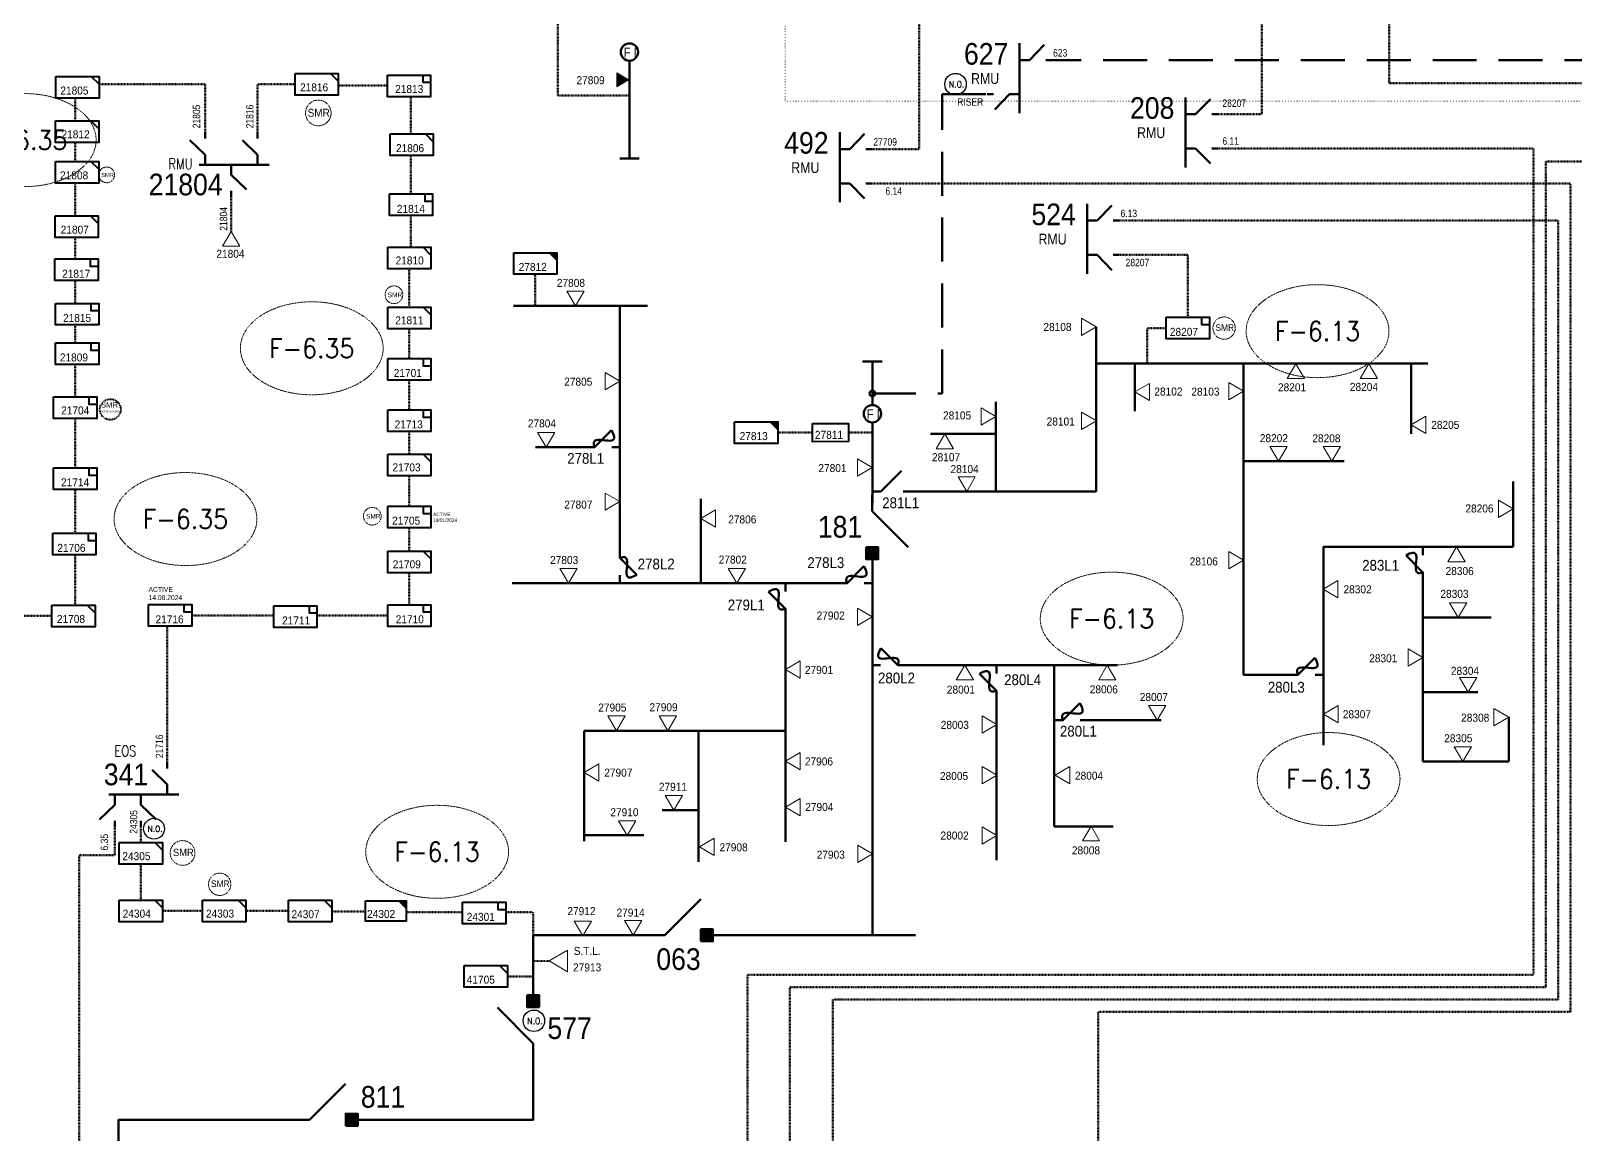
# Model space of a CAD drawing. Header units: metres. Extents: x 65984 to 144644, y -19036 to 23726.
# Drawn here: x 123979 to 124694, y 20885 to 21395 of the extents above; entities that cross this region are included whole.
import ezdxf
from ezdxf.enums import TextEntityAlignment as Align

# ---------------------------------------------------------------- set-up
doc = ezdxf.new("R2010")
doc.units = ezdxf.units.M
doc.header["$MEASUREMENT"] = 0
for name, pattern in [('DGN Style 1', [0.6, 0, -0.6]), ('DGN Style 3', [0.013877, 0, -0.013877]), ('HIDDEN2', [2381.25, 1587.5, -793.75])]:
    doc.linetypes.add(name, pattern=pattern)
doc.layers.get('0').update_dxf_attribs({"color": 95, "lineweight": 40})
for name, color, linetype, lineweight in [('ABS', 7, 'Continuous', 40), ('ABS NUMBER', 112, 'Continuous', 30), ('d_eos', 111, 'Continuous', 40), ('d_eos no', 121, 'Continuous', 40), ('d_fco', 5, 'Continuous', 40), ('d_fco text', 95, 'Continuous', 40), ('d_grid line', 7, 'DGN Style 1', 0), ('d_oh branch', 94, 'Continuous', 40), ('d_switch', 95, 'Continuous', 40), ('d_tf', 1, 'Continuous', 40), ('d_tf no', 6, 'Continuous', 40), ('d_ug cable', 95, 'Continuous', 40), ('d_ug main line', 95, 'Continuous', 40), ('d_unit sub', 7, 'Continuous', 40), ('EARTH FAULT INDICATOR', 95, 'Continuous', 40), ('FDR  1  09', 34, 'Continuous', 40), ('FDR  2  05', 154, 'Continuous', 40), ('FDR  2  19', 172, 'Continuous', 40), ('fedr no', 95, 'Continuous', 40), ('Level 37', 7, 'Continuous', 0), ('O H MAIN FEEDER', 4, 'Continuous', 100), ('SW N O', 114, 'Continuous', 30)]:
    doc.layers.add(name, color=color, linetype=linetype, lineweight=lineweight)
doc.styles.add('NASKHF', font='naskhf.shx', dxfattribs={"height": 8})
doc.styles.get("Standard").update_dxf_attribs({"font": 'txt.shx'})
doc.styles.add('Style-Andalus', font='andlso.ttf')
doc.styles.add('Style-Arial', font='arial.ttf')
doc.styles.add('Style-ENGINEERING', font='ENGINEERING.shx')
doc.styles.add('Style-msdefault', font='msdefault.shx')
doc.styles.add('Style-STANDARD', font='STANDARD.shx')

# ---------------------------------------------------------------- blocks, each defined once
blk = doc.blocks.new('FUSE01')
at = {"color": 0, "linetype": 'ByBlock', "lineweight": -2}
blk.add_line((0, -17.15), (0, -22.55), dxfattribs=at)
at = {"color": 0, "linetype": 'ByBlock', "lineweight": -2, "flags": 128}
blk.add_lwpolyline([(0, 0.05), (0, -5.75), (-11.2, -16.95)], dxfattribs=at)
at = {"color": 0, "linetype": 'ByBlock', "lineweight": -2}
blk.add_open_spline([(-11.2, -16.95), (3.4, -25.35), (-11.6, -1.35), (0, -5.75)], degree=3, dxfattribs=at)
blk = doc.blocks.new('TF_8')
at = {"color": 0, "linetype": 'ByBlock', "lineweight": -2}
blk.add_line((6.3, 4.95), (9.9, 1.35), dxfattribs=at)
blk.add_3dface([(-10.1, 4.95), (9.9, 4.95), (9.9, -5.05), (-10.1, -5.05)], dxfattribs=at)
blk = doc.blocks.new('TF3')
at = {"color": 0, "linetype": 'ByBlock', "lineweight": -2}
for p, q in [((11.3, 9), (18.3, 9)), ((18.3, 9), (18.3, 2))]:
    blk.add_line(p, q, dxfattribs=at)
at = {"color": 0, "linetype": 'ByBlock', "lineweight": -2, "flags": 128}
blk.add_lwpolyline([(18.3, 2), (11.3, 2), (11.3, 9)], dxfattribs=at)
at = {"color": 0, "linetype": 'ByBlock', "lineweight": -2}
blk.add_3dface([(-21.7, 9), (18.3, 9), (18.3, -11), (-21.7, -11)], dxfattribs=at)
blk = doc.blocks.new('exist.us-1000kva')
at = {"color": 0, "linetype": 'ByBlock', "lineweight": -2, "flags": 128}
blk.add_lwpolyline([(40, 12.9), (32.8, 20), (40, 20)], close=True, dxfattribs=at)
at = {"color": 0, "linetype": 'ByBlock', "lineweight": -2, "extrusion": (0, 0, -1)}
blk.add_solid([(-40, 12.9), (-32.8, 20), (-40, 20)], dxfattribs=at)
at = {"color": 0, "linetype": 'ByBlock', "lineweight": -2, "xscale": 2, "yscale": 2}
blk.add_blockref('TF_8', (20.2, 10.1), dxfattribs=at)
blk = doc.blocks.new('ABS2_1_1')
at = {"color": 0, "linetype": 'ByBlock', "lineweight": -2, "ltscale": 500}
for q in [(-29900, 43500), (0, 0)]:
    blk.add_line((0, 13600), q, dxfattribs=at)
at = {"color": 0, "linetype": 'ByBlock', "lineweight": -2, "ltscale": 500, "flags": 128}
for points in [[(5000, 43600), (-5000, 43600), (-5000, 53600), (5000, 53600)], [(3791, 49653), (3791, 49653), (3791, 49653)]]:
    blk.add_lwpolyline(points, close=True, dxfattribs=at)
at = {"color": 0, "linetype": 'ByBlock', "lineweight": -2, "ltscale": 500}
for points in [[(5000, 43600), (-5000, 43600), (5000, 53600), (-5000, 53600)], [(3791, 49653), (3791, 49653), (3791, 49653)]]:
    blk.add_solid(points, dxfattribs=at)
blk = doc.blocks.new('TRA1')
at = {"color": 0, "linetype": 'ByBlock', "lineweight": -2, "flags": 128}
blk.add_lwpolyline([(-5, 8.65), (5, 8.65), (0, 0)], close=True, dxfattribs=at)
at = {"color": 0, "linetype": 'ByBlock', "lineweight": -2, "extrusion": (0, 0, -1)}
blk.add_solid([(5, 8.65), (-5, 8.65), (0, 0)], dxfattribs=at)
blk = doc.blocks.new('SS')
at = {"color": 0, "linetype": 'ByBlock', "lineweight": -2, "flags": 128}
blk.add_lwpolyline([(6.95, 4.25), (10.45, 4.25), (10.45, 0.75)], close=True, dxfattribs=at)
at = {"color": 0, "linetype": 'ByBlock', "lineweight": -2, "extrusion": (0, 0, -1)}
blk.add_solid([(-6.95, 4.25), (-10.45, 4.25), (-10.45, 0.75)], dxfattribs=at)
at = {"color": 0, "linetype": 'ByBlock', "lineweight": -2}
blk.add_3dface([(-9.55, 4.25), (10.45, 4.25), (10.45, -5.75), (-9.55, -5.75)], dxfattribs=at)
blk = doc.blocks.new('*U907')
at = {"layer": 'EARTH FAULT INDICATOR', "color": 1, "linetype": 'Continuous', "lineweight": 100}
blk.add_circle((0.02, 0.13), 4, dxfattribs=at)
at = {"layer": 'EARTH FAULT INDICATOR', "color": 1, "lineweight": 140, "style": 'Style-Andalus', "width": 0.9}
blk.add_text('F I', height=4.234, dxfattribs=at).set_placement((-2.61, 2.11), align=Align.TOP_LEFT)
blk = doc.blocks.new('*U906')
at = {"layer": 'EARTH FAULT INDICATOR', "color": 2, "linetype": 'Continuous', "lineweight": 100}
blk.add_circle((0.02, 0.13), 4, dxfattribs=at)
at = {"layer": 'EARTH FAULT INDICATOR', "color": 2, "lineweight": 140, "style": 'Style-Andalus', "width": 0.9}
blk.add_text('F I', height=4.234, dxfattribs=at).set_placement((-2.61, 2.11), align=Align.TOP_LEFT)
blk = doc.blocks.new('*U969')
at = {"layer": 'SW N O', "color": 3, "ltscale": 0.426762}
blk.add_circle((0, 0), 16.8, dxfattribs=at)
at = {"layer": 'SW N O', "color": 3, "style": 'Style-STANDARD'}
blk.add_text('N.O.', height=9.6, dxfattribs=at).set_placement((1.7, -0.2), align=Align.MIDDLE_CENTER)
blk = doc.blocks.new('*U965')
at = {"layer": 'SW N O', "color": 3, "ltscale": 0.426762}
blk.add_circle((0, 0), 16.8, dxfattribs=at)
at = {"layer": 'SW N O', "color": 3, "style": 'Style-STANDARD'}
blk.add_text('N.O.', height=9.6, dxfattribs=at).set_placement((1.7, -0.2), align=Align.MIDDLE_CENTER)
blk = doc.blocks.new('*U980')
at = {"layer": 'ABS', "color": 7, "linetype": 'Continuous', "lineweight": 211, "ltscale": 0.176941}
for p, q in [((-8.3, 9.1), (-8.3, 16.6)), ((-8.3, 9.1), (8.3, -7.6)), ((-8.3, -16.6), (-8.3, -9))]:
    blk.add_line(p, q, dxfattribs=at)
blk = doc.blocks.new('TRA1_471')
at = {"layer": 'd_tf', "color": 251, "linetype": 'Continuous', "lineweight": 0, "ltscale": 0.000361655, "extrusion": (0, 0, -1), "flags": 128}
blk.add_lwpolyline([(-10, -17), (0, 0), (10, -17)], close=True, dxfattribs=at)
blk = doc.blocks.new('TRA1_470')
at = {"layer": 'd_tf', "color": 251, "linetype": 'Continuous', "lineweight": 0, "ltscale": 0.000361655, "xscale": 1.000046566207836, "yscale": 1.000046566207836, "zscale": 1.000046566207836, "rotation": 180}
blk.add_blockref('TRA1_471', (0, 0), dxfattribs=at)
blk = doc.blocks.new('TRA1_473')
at = {"layer": 'd_tf', "color": 251, "linetype": 'Continuous', "lineweight": 0, "ltscale": 0.000361634, "flags": 128}
blk.add_lwpolyline([(10, -17), (0, 0), (-10, -17)], close=True, dxfattribs=at)
blk = doc.blocks.new('TRA1_472')
at = {"layer": 'd_tf', "color": 251, "linetype": 'Continuous', "lineweight": 0, "ltscale": 0.000361634, "xscale": 1.000046561871416, "yscale": 1.000046561871416, "zscale": 1.000046561871416, "rotation": 180}
blk.add_blockref('TRA1_473', (0, 0), dxfattribs=at)
blk = doc.blocks.new('TRA1_475')
at = {"layer": 'd_tf', "color": 251, "linetype": 'Continuous', "lineweight": 0, "ltscale": 0.000327943, "flags": 128}
blk.add_lwpolyline([(10, -17), (0, 0), (-10, -17)], close=True, dxfattribs=at)
blk = doc.blocks.new('TRA1_474')
at = {"layer": 'd_tf', "color": 251, "linetype": 'Continuous', "lineweight": 0, "ltscale": 0.000327943, "xscale": 1.000046564039523, "yscale": 1.000046564039523, "zscale": 1.000046564039523, "rotation": 180}
blk.add_blockref('TRA1_475', (0, 0), dxfattribs=at)
blk = doc.blocks.new('TRA1_477')
at = {"layer": 'd_tf', "color": 251, "linetype": 'Continuous', "lineweight": 0, "ltscale": 0.000361644, "flags": 128}
blk.add_lwpolyline([(10, -17), (0, 0), (-10, -17)], close=True, dxfattribs=at)
blk = doc.blocks.new('TRA1_476')
at = {"layer": 'd_tf', "color": 251, "linetype": 'Continuous', "lineweight": 0, "ltscale": 0.000361644, "xscale": 1.000046564039522, "yscale": 1.000046564039522, "zscale": 1.000046564039522, "rotation": 180}
blk.add_blockref('TRA1_477', (0, 0), dxfattribs=at)
blk = doc.blocks.new('TRA1_479')
at = {"layer": 'd_tf', "color": 251, "linetype": 'Continuous', "lineweight": 0, "ltscale": 0.000361644, "flags": 128}
blk.add_lwpolyline([(10, -17), (0, 0), (-10, -17)], close=True, dxfattribs=at)
blk = doc.blocks.new('TRA1_478')
at = {"layer": 'd_tf', "color": 251, "linetype": 'Continuous', "lineweight": 0, "ltscale": 0.000361644, "xscale": 1.000046564039521, "yscale": 1.000046564039521, "zscale": 1.000046564039521, "rotation": 180}
blk.add_blockref('TRA1_479', (0, 0), dxfattribs=at)
blk = doc.blocks.new('TRA1_481')
at = {"layer": 'd_tf', "color": 251, "linetype": 'Continuous', "lineweight": 0, "ltscale": 0.000361644, "flags": 128}
blk.add_lwpolyline([(10, -17), (0, 0), (-10, -17)], close=True, dxfattribs=at)
blk = doc.blocks.new('TRA1_480')
at = {"layer": 'd_tf', "color": 251, "linetype": 'Continuous', "lineweight": 0, "ltscale": 0.000361644, "xscale": 1.000046564039522, "yscale": 1.000046564039522, "zscale": 1.000046564039522, "rotation": 180}
blk.add_blockref('TRA1_481', (0, 0), dxfattribs=at)
blk = doc.blocks.new('TRA1_529')
at = {"layer": 'd_tf', "color": 251, "linetype": 'Continuous', "lineweight": 0, "ltscale": 0.000327943, "flags": 128}
blk.add_lwpolyline([(10, -17), (0, 0), (-10, -17)], close=True, dxfattribs=at)
blk = doc.blocks.new('TRA1_528')
at = {"layer": 'd_tf', "color": 251, "linetype": 'Continuous', "lineweight": 0, "ltscale": 0.000327943, "xscale": 1.000046564039522, "yscale": 1.000046564039522, "zscale": 1.000046564039522, "rotation": 180}
blk.add_blockref('TRA1_529', (0, 0), dxfattribs=at)
blk = doc.blocks.new('TRA1_885')
at = {"layer": 'd_tf', "color": 21, "linetype": 'Continuous', "lineweight": 0, "ltscale": 0.000351504, "flags": 128}
blk.add_lwpolyline([(10, -17), (0, 0), (-10, -17)], close=True, dxfattribs=at)
blk = doc.blocks.new('TRA1_884')
at = {"layer": 'd_tf', "color": 21, "linetype": 'Continuous', "lineweight": 0, "ltscale": 0.000351504, "xscale": 1.000046564039523, "yscale": 1.000046564039523, "zscale": 1.000046564039523, "rotation": 180}
blk.add_blockref('TRA1_885', (0, 0), dxfattribs=at)
blk = doc.blocks.new('*U3828')
at = {"color": 2, "linetype": 'DGN Style 3'}
blk.add_circle((0, 0), 40.1, dxfattribs=at)
at = {"color": 1, "style": 'Style-ENGINEERING', "width": 1.09375}
blk.add_text('SMR', height=20.04, dxfattribs=at).set_placement((29.5, 7.3), align=Align.RIGHT)
at = {"color": 7, "true_color": 0xffffff, "insert": (-35.1, -5.1), "char_height": 5.833, "width": 324.554, "attachment_point": 1}
blk.add_mtext('\\fCalibri|b0|i0|c178178|p39;ACTIVE 18.09.2023\\P', dxfattribs=at)

msp = doc.modelspace()

# ---------------------------------------------------------------- linework, layer by layer
at = {"layer": 'd_eos', "color": 7, "linetype": 'Continuous', "lineweight": 211, "ltscale": 0.638341}
for p, q in [((124436.73, 21389.67), (124436.73, 21357.35)), ((124441.38, 21381.92), (124448.18, 21388.93)), ((124436.73, 21381.92), (124441.38, 21381.92)), ((124448.83, 21381.92), (124451.65, 21381.92)), ((124424.64, 21366.07), (124421.82, 21366.07)), ((124432.08, 21366.07), (124425.29, 21359.06)), ((124436.73, 21366.07), (124432.08, 21366.07)), ((124467.93, 21315.45), (124467.93, 21283.12)), ((124472.58, 21307.7), (124479.37, 21314.7)), ((124467.93, 21307.7), (124472.58, 21307.7)), ((124480.02, 21307.7), (124482.85, 21307.7)), ((124467.93, 21291.84), (124472.58, 21291.84)), ((124472.58, 21291.84), (124479.37, 21284.84)), ((124480.02, 21291.84), (124482.84, 21291.84))]:
    msp.add_line(p, q, dxfattribs=at)
at = {"layer": 'd_eos', "color": 5, "linetype": 'Continuous', "lineweight": 211, "ltscale": 0.638341}
for p, q in [((124513.53, 21364.63), (124513.53, 21332.31)), ((124518.18, 21356.89), (124524.97, 21363.89)), ((124513.53, 21356.89), (124518.18, 21356.89)), ((124525.62, 21356.89), (124528.44, 21356.89)), ((124513.52, 21341.03), (124518.17, 21341.03)), ((124518.17, 21341.03), (124524.97, 21334.03)), ((124525.62, 21341.03), (124528.44, 21341.03))]:
    msp.add_line(p, q, dxfattribs=at)
at = {"layer": 'd_eos', "color": 21, "linetype": 'Continuous', "lineweight": 211, "ltscale": 0.638341}
for p, q in [((124060.04, 21345.6), (124060.04, 21348.42)), ((124084.33, 21345.6), (124084.33, 21348.43)), ((124060.04, 21338.15), (124053.04, 21344.95)), ((124084.33, 21338.16), (124077.33, 21344.95)), ((124057.37, 21333.5), (124089.7, 21333.5)), ((124060.04, 21333.5), (124060.04, 21338.15)), ((124072.18, 21333.5), (124072.18, 21328.85)), ((124084.33, 21333.51), (124084.33, 21338.16)), ((124072.18, 21328.85), (124079.19, 21322.06)), ((124072.18, 21321.41), (124072.18, 21318.59)), ((124042.54, 21054.37), (124042.54, 21057.19)), ((124042.54, 21046.93), (124035.54, 21053.72)), ((124042.54, 21042.28), (124042.54, 21046.93)), ((124015.59, 21042.27), (124047.91, 21042.27)), ((124018.25, 21042.27), (124018.25, 21037.62)), ((124030.4, 21042.27), (124030.4, 21037.62)), ((124018.25, 21037.62), (124011.25, 21030.83)), ((124030.4, 21037.62), (124037.4, 21030.83)), ((124018.25, 21030.18), (124018.25, 21027.36)), ((124030.4, 21030.18), (124030.4, 21027.36))]:
    msp.add_line(p, q, dxfattribs=at)
at = {"layer": 'd_eos', "color": 3, "linetype": 'Continuous', "lineweight": 211, "ltscale": 0.638341}
for p, q in [((124353.59, 21348.51), (124353.59, 21316.18)), ((124358.24, 21340.76), (124365.03, 21347.76)), ((124353.59, 21340.76), (124358.24, 21340.76)), ((124365.68, 21340.76), (124368.5, 21340.76)), ((124353.58, 21324.9), (124358.23, 21324.9)), ((124358.23, 21324.9), (124365.03, 21317.9)), ((124365.68, 21324.9), (124368.5, 21324.9))]:
    msp.add_line(p, q, dxfattribs=at)
at = {"layer": 'd_grid line', "color": 7, "linetype": 'DGN Style 1', "lineweight": 0, "flags": 128}
msp.add_lwpolyline([(124328.35, 21362.97), (124328.35, 21962.97), (125318.3, 21962.97), (125318.3, 21362.97)], close=True, dxfattribs=at)
at = {"layer": 'd_oh branch', "color": 251, "linetype": 'Continuous', "lineweight": 100}
for p, q in [((124264.71, 21268.35), (124202.76, 21268.35)), ((124472.22, 21182.44), (124472.22, 21258.64)), ((124490.03, 21241.58), (124490.03, 21219.55)), ((124617.87, 21241.54), (124617.87, 21209.02)), ((124425.81, 21182.48), (124425.81, 21223.87)), ((124425.81, 21209.03), (124395.57, 21209.03)), ((124236.12, 21202.92), (124212.88, 21202.93)), ((124384.51, 21182.45), (124472.22, 21182.44)), ((124664.99, 21156.78), (124664.99, 21187.05)), ((124289.29, 21139.84), (124289.29, 21178.98)), ((124352.88, 21140.01), (124202.03, 21140.01)), ((124328.44, 21124.19), (124328.49, 21020.37)), ((124384.52, 21102.11), (124482.08, 21102.11)), ((124577.25, 21099.27), (124577.26, 21065.16)), ((124426.01, 21088.62), (124426.01, 21011.91)), ((124662.95, 21057.58), (124662.95, 21078.28)), ((124235.33, 21071.84), (124235.33, 21020.82)), ((124452.77, 21027.56), (124480.07, 21027.56)), ((124262.96, 21023.51), (124235.33, 21023.51))]:
    msp.add_line(p, q, dxfattribs=at)
at = {"layer": 'd_oh branch', "color": 251, "linetype": 'Continuous', "lineweight": 100, "flags": 128}
for points in [[(124251.94, 21155.83), (124251.94, 21268.35)], [(124472.11, 21241.54), (124625.48, 21241.54)], [(124540.27, 21241.54), (124540.27, 21097.69)], [(124540.27, 21196.48), (124586.82, 21196.48)], [(124577.25, 21099.27), (124577.25, 21156.78), (124664.99, 21156.78)], [(124623.31, 21143.35), (124623.31, 21057.58)], [(124623.31, 21124.16), (124654.77, 21124.16)], [(124452.77, 21102.11), (124452.77, 21027.56)], [(124540.27, 21097.69), (124561.43, 21097.73)], [(124623.31, 21089.65), (124648.63, 21089.65)], [(124468.59, 21076.68), (124502.29, 21076.68)], [(124328.49, 21071.84), (124235.33, 21071.84)], [(124288.28, 21071.88), (124288.28, 21011.25)], [(124623.31, 21057.58), (124662.95, 21057.58)], [(124288.28, 21035.1), (124271.47, 21035.1)]]:
    msp.add_lwpolyline(points, dxfattribs=at)
at = {"layer": 'd_ug cable', "color": 21, "linetype": 'DGN Style 3', "lineweight": 100}
for p, q in [((124072.18, 21318.59), (124072.19, 21302.71)), ((124154.51, 21285.35), (124154.51, 21267.68)), ((124154.51, 21257.69), (124154.51, 21243.92)), ((124154.51, 21233.93), (124154.51, 21220.14)), ((124154.51, 21210.15), (124154.51, 21199.71)), ((124154.51, 21189.71), (124154.51, 21175.66)), ((124154.51, 21165.67), (124154.51, 21154.89)), ((124154.51, 21144.89), (124154.51, 21130.06)), ((124040.39, 20988.51), (124058.92, 20988.51))]:
    msp.add_line(p, q, dxfattribs=at)
at = {"layer": 'd_ug cable', "color": 251, "linetype": 'DGN Style 3', "lineweight": 100}
for p, q in [((124030.4, 20993.51), (124030.4, 21010.18)), ((124078.91, 20988.51), (124098.67, 20988.51))]:
    msp.add_line(p, q, dxfattribs=at)
at = {"layer": 'd_ug cable', "color": 5, "linetype": 'DGN Style 3', "lineweight": 100, "flags": 128}
for points in [[(124647.45, 21641.04), (124647.45, 21647.48), (124548.78, 21647.48), (124548.78, 21356.89), (124528.44, 21356.89)], [(124528.44, 21341.03), (124674.36, 21341.03), (124674.36, 20959.02), (124310.86, 20959.02), (124310.86, 20415.29)]]:
    msp.add_lwpolyline(points, dxfattribs=at)
at = {"layer": 'd_ug cable', "color": 3, "linetype": 'DGN Style 3', "lineweight": 100, "flags": 128}
for points in [[(124390.25, 21590.25), (124390.25, 21340.76), (124368.5, 21340.76)], [(124368.5, 21324.9), (124691.56, 21324.9), (124691.56, 20941.81), (124473.05, 20941.81), (124473.05, 20416.08)]]:
    msp.add_lwpolyline(points, dxfattribs=at)
at = {"layer": 'd_ug cable', "color": 1, "linetype": 'DGN Style 3', "lineweight": 100, "flags": 128}
for points in [[(124245.77, 21492.96), (124223.23, 21492.96), (124223.23, 21365.46), (124256.33, 21365.46)], [(124647.7, 21431.47), (124607.63, 21431.47), (124607.63, 21371.23), (124867.96, 21371.23), (124867.96, 21267.7), (124912.01, 21267.7)], [(124740.92, 21334.94), (124680.09, 21334.94), (124680.09, 20953.28), (124330.5, 20953.28), (124330.5, 20415.42)]]:
    msp.add_lwpolyline(points, dxfattribs=at)
at = {"layer": 'd_ug cable', "color": 21, "linetype": 'DGN Style 3', "lineweight": 100, "flags": 128}
for points in [[(124011.05, 21370.75), (124060.04, 21370.75), (124060.04, 21348.42)], [(124084.33, 21348.43), (124084.33, 21370.75), (124101.69, 21370.75)], [(124144.39, 21370.12), (124121.79, 21370.12)], [(123999.94, 21353.76), (123999.94, 21364.33)], [(124155.28, 21347.76), (124155.28, 21364.97)], [(123999.94, 21335.01), (123999.94, 21343.76)], [(124155.28, 21319.99), (124155.28, 21337.72)], [(123999.94, 21309.89), (123999.94, 21325.01)], [(124155.28, 21295.34), (124155.28, 21310)], [(123999.94, 21290.01), (123999.94, 21299.9)], [(123999.94, 21269.42), (123999.94, 21280.01)], [(123999.94, 21251.17), (123999.94, 21259.43)], [(123999.94, 21226.23), (123999.94, 21241.17)], [(123999.94, 21193.34), (123999.94, 21216.23)], [(123999.94, 21163.17), (123999.94, 21183.34)], [(123999.94, 21129.89), (123999.94, 21153.18)], [(123950.21, 21124.94), (123989.16, 21124.94)], [(124042.54, 21057.19), (124042.54, 21120.11)], [(124053.87, 21125.06), (124091.88, 21125.06)], [(124111.85, 21125.06), (124144.51, 21125.06)], [(124018.25, 21027.36), (124018.25, 21014.21), (124001.85, 21014.21), (124001.85, 20880.24), (124971.54, 20880.24), (124971.54, 20415.29)], [(124030.4, 21020.18), (124030.4, 21027.36)]]:
    msp.add_lwpolyline(points, dxfattribs=at)
at = {"layer": 'd_ug cable', "color": 116, "linetype": 'DGN Style 3', "lineweight": 100, "true_color": 0x008040, "flags": 128}
msp.add_lwpolyline([(124481.43, 21307.7), (124685.82, 21307.7), (124685.82, 20947.55), (124350.38, 20947.55), (124350.38, 20415.58)], dxfattribs=at)
at = {"layer": 'd_ug cable', "color": 251, "linetype": 'DGN Style 3', "lineweight": 100, "flags": 128}
for points in [[(124212.71, 21268.35), (124212.71, 21282.69)], [(124134.3, 20988.27), (124118.67, 20988.27)], [(124179.18, 20987.95), (124153.02, 20987.95)], [(124211.84, 20977.28), (124211.84, 20987.95), (124199.17, 20987.95)], [(124211.84, 20958.22), (124199.84, 20958.22)]]:
    msp.add_lwpolyline(points, dxfattribs=at)
at = {"layer": 'd_ug cable', "color": 2, "linetype": 'DGN Style 3', "lineweight": 13}
for centre, radius in [((124112.42, 21357.44), 5.91), ((124147.4, 21273.39), 4.1), ((124531.33, 21257.99), 5.16), ((124137.4, 21170.99), 4.1), ((124049.65, 21015.3), 5.73), ((124066.82, 21000.8), 5.16)]:
    msp.add_circle(centre, radius, dxfattribs=at)
at = {"layer": 'd_ug cable', "color": 1, "linetype": 'DGN Style 3', "lineweight": 13}
msp.add_circle((124014.55, 21328.83), 3.64, dxfattribs=at)
at = {"layer": 'd_ug main line', "color": 251, "linetype": 'HIDDEN2', "lineweight": 140, "ltscale": 0.012803}
for points in [[(128582.71, 22005.43), (125318.84, 22005.43), (125318.84, 21381.93), (124451.65, 21381.92)], [(124368.52, 21227.75), (124400.87, 21227.75), (124400.87, 21366.07), (124421.82, 21366.07)]]:
    msp.add_lwpolyline(points, dxfattribs=at)
at = {"layer": 'd_unit sub', "color": 251, "linetype": 'Continuous', "lineweight": 40, "flags": 128}
msp.add_lwpolyline([(124341.02, 21213.81), (124357.69, 21213.82), (124357.69, 21205.49), (124341.02, 21205.47)], close=True, dxfattribs=at)
at = {"layer": 'FDR  1  09', "color": 251, "linetype": 'DGN Style 3', "lineweight": 40}
msp.add_line((124219.17, 20965.34), (124211.84, 20965.34), dxfattribs=at)
at = {"layer": 'FDR  2  05', "color": 251, "linetype": 'Continuous', "lineweight": 53, "flags": 128}
msp.add_lwpolyline([(124452.77, 21076.68), (124456.64, 21076.68)], dxfattribs=at)
at = {"layer": 'FDR  2  19', "color": 251, "linetype": 'DGN Style 3', "lineweight": 53}
for p, q in [((124324.97, 21209.64), (124341.02, 21209.64)), ((124357.69, 21209.65), (124368.68, 21209.65))]:
    msp.add_line(p, q, dxfattribs=at)
at = {"layer": 'FDR  2  19', "color": 251, "linetype": 'DGN Style 3', "lineweight": 53, "flags": 128}
for points in [[(124514.54, 21263.03), (124514.54, 21291.84), (124482.82, 21291.84)], [(124495.83, 21241.54), (124495.83, 21257.98), (124504.58, 21257.98)]]:
    msp.add_lwpolyline(points, dxfattribs=at)
at = {"layer": 'fedr no', "color": 82, "linetype": 'DGN Style 3', "lineweight": 13, "true_color": 0x1dc70e}
for centre in [(123976.66, 21344.92), (124574.56, 21256.56), (124109.4, 21248.64), (124051, 21169.7), (124479.34, 21123.65), (124579.67, 21049.47), (124167.39, 21015.84)]:
    msp.add_ellipse(centre, major_axis=(33.02, 0), ratio=0.651175, dxfattribs=at)
at = {"layer": 'O H MAIN FEEDER', "color": 1, "lineweight": 211, "ltscale": 0.426762}
for p, q in [((124256.33, 21336.42), (124256.33, 21381.62)), ((124260.84, 21336.42), (124251.82, 21336.42))]:
    msp.add_line(p, q, dxfattribs=at)
at = {"layer": 'O H MAIN FEEDER', "color": 251, "lineweight": 211, "ltscale": 0.426762}
for p, q in [((124373.2, 21242.54), (124364.17, 21242.54)), ((124368.69, 21222.39), (124368.69, 21242.54)), ((124368.69, 21213.05), (124368.69, 21214.39)), ((124368.69, 21177.12), (124368.69, 21214.34)), ((124368.71, 20977.28), (124368.69, 21153.95)), ((124211.84, 20977.28), (124211.84, 20949.05)), ((124272.32, 20977.28), (124211.84, 20977.28)), ((124388.58, 20977.28), (124291.51, 20977.28))]:
    msp.add_line(p, q, dxfattribs=at)
at = {"layer": 'O H MAIN FEEDER', "color": 215, "lineweight": 211, "ltscale": 0.426762, "flags": 128}
for points in [[(124211.84, 20922.65), (124211.84, 20891.97), (124128.33, 20891.97)], [(124106.15, 20891.97), (124020.03, 20891.97), (124020.03, 20404.82)]]:
    msp.add_lwpolyline(points, dxfattribs=at)
at = {"layer": 'O H MAIN FEEDER', "color": 251, "lineweight": 211, "ltscale": 0.426762}
msp.add_circle((124368.69, 21227.78), 1.32, dxfattribs=at)

# ---------------------------------------------------------------- block references
at = {"color": 1, "xscale": 0.12, "yscale": 0.12, "zscale": 0.12}
msp.add_blockref('*U3828', (124016.24, 21220.38), dxfattribs=at)
at = {"layer": 'ABS', "color": 7, "linetype": 'Continuous', "lineweight": 211, "ltscale": 0.176941, "xscale": 0.5763376204863798, "yscale": 0.5763376204863798, "zscale": 0.5763376204863798, "rotation": 90}
msp.add_blockref('*U980', (124377.77, 21187.25), dxfattribs=at)
at = {"layer": 'ABS', "color": 7, "linetype": 'Continuous', "lineweight": 211, "ltscale": 0.829472, "xscale": 0.000555747191877611, "yscale": 0.000555747191877611, "zscale": 0.0003680335276451397}
for p, rotation in [((124368.61, 21180.9), 179.9999999999998), ((124265.11, 20977.28), 269.9999999999997), ((124211.84, 20919.7), 359.9999999999998), ((124100.86, 20891.97), 269.9999999999998)]:
    msp.add_blockref('ABS2_1_1', p, dxfattribs=dict(at, rotation=rotation))
at = {"layer": 'd_fco', "color": 251, "linetype": 'Continuous', "lineweight": 100, "xscale": 0.7, "zscale": 0.2499179648993302}
for p, yscale, rotation in [((124236.15, 21202.92), -0.7, 269.9999999999999), ((124251.94, 21155.79), -0.7, 180), ((124623.31, 21140.99), -0.7, 359.9999999999999), ((124352.91, 21140.01), -0.7, 269.9999999999999), ((124328.44, 21124.22), -0.7, 359.9999999999999), ((124384.48, 21102.11), 0.7, 269.9999999999999), ((124426.01, 21086.31), -0.7, 359.9999999999999), ((124561.47, 21097.73), -0.7, 269.9999999999999), ((124452.8, 21076.68), -0.7, 269.9999999999999)]:
    msp.add_blockref('FUSE01', p, dxfattribs=dict(at, yscale=yscale, rotation=rotation))
at = {"layer": 'd_tf', "color": 1, "linetype": 'Continuous', "lineweight": 0, "ltscale": 0.000361634, "xscale": 0.6378664298479336, "yscale": 0.6378664298479336, "zscale": 0.212622143282644, "rotation": 89.99999999999999}
msp.add_blockref('TRA1', (124255.94, 21372.79), dxfattribs=at)
at = {"layer": 'd_tf', "color": 21, "linetype": 'Continuous', "lineweight": 0, "ltscale": 0.000351504, "xscale": 0.4, "yscale": 0.4, "zscale": 0.4, "rotation": 180}
msp.add_blockref('TRA1_884', (124072.18, 21302.71), dxfattribs=at)
at = {"layer": 'd_tf', "color": 251, "linetype": 'Continuous', "lineweight": 0, "ltscale": 0.000361644, "extrusion": (0, 0, -1), "xscale": 0.4, "yscale": 0.4, "zscale": 0.4}
for name, p, rotation in [('TRA1_476', (-124231.38, 21268.2), 359.9999999999999), ('TRA1_476', (-124217.86, 21202.94), 359.9999999999999), ('TRA1_476', (-124289.3, 21169.94), 89.99999999999997), ('TRA1_480', (-124453.24, 21051.23), 89.99999999999997), ('TRA1_476', (-124255.27, 21023.32), 359.9999999999999)]:
    msp.add_blockref(name, p, dxfattribs=dict(at, rotation=rotation))
at = {"layer": 'd_tf', "color": 251, "linetype": 'Continuous', "lineweight": 0, "ltscale": 0.000361634, "xscale": 0.4, "yscale": 0.4, "zscale": 0.4, "rotation": 89.99999999999997}
for p in [(124472.22, 21258.63), (124472.26, 21215.04), (124540.26, 21150.68), (124623.31, 21105.72)]:
    msp.add_blockref('TRA1_472', p, dxfattribs=at)
at = {"layer": 'd_tf', "color": 251, "linetype": 'Continuous', "lineweight": 0, "ltscale": 0.000361655, "xscale": 0.4, "yscale": 0.4, "zscale": 0.4}
for p, rotation in [((124564.45, 21241.53), 180), ((124598.21, 21241.53), 180), ((124490.03, 21228.44), 270), ((124402.17, 21209.03), 180), ((124556.56, 21196.46), 359.9999999999999), ((124581.22, 21196.46), 359.9999999999999), ((124577.15, 21137.29), 270), ((124639.54, 21124.15), 359.9999999999999), ((124411.47, 21102.09), 180), ((124477.33, 21102.09), 180), ((124644.25, 21089.64), 359.9999999999999), ((124500.37, 21076.67), 359.9999999999999), ((124577.27, 21079.5), 270), ((124641.69, 21057.57), 359.9999999999999)]:
    msp.add_blockref('TRA1_470', p, dxfattribs=dict(at, rotation=rotation))
at = {"layer": 'd_tf', "color": 251, "linetype": 'Continuous', "lineweight": 0, "ltscale": 0.000361644, "xscale": 0.4, "yscale": 0.4, "zscale": 0.4}
for name, p, rotation in [('TRA1_476', (124251.93, 21233.47), 89.99999999999997), ('TRA1_476', (124368.6, 21193.59), 89.99999999999997), ('TRA1_476', (124251.94, 21177.73), 89.99999999999997), ('TRA1_476', (124228.09, 21139.99), 359.9999999999999), ('TRA1_476', (124306.04, 21139.99), 359.9999999999999), ('TRA1_476', (124368.6, 21124.41), 89.99999999999997), ('TRA1_476', (124328.5, 21100.13), 270), ('TRA1_476', (124250.33, 21071.83), 359.9999999999999), ('TRA1_476', (124274.03, 21071.84), 359.9999999999999), ('TRA1_480', (124426.2, 21074.7), 89.99999999999997), ('TRA1_476', (124328.48, 21057.77), 270), ('TRA1_476', (124235.39, 21052.45), 270), ('TRA1_476', (124426.2, 21051.33), 89.99999999999997), ('TRA1_476', (124276.85, 21035.08), 359.9999999999999), ('TRA1_476', (124328.51, 21036.42), 270), ('TRA1_476', (124426.2, 21023.43), 89.99999999999997), ('TRA1_476', (124288.75, 21018.08), 270), ('TRA1_478', (124368.71, 21014.88), 90.01152503593137)]:
    msp.add_blockref(name, p, dxfattribs=dict(at, rotation=rotation))
at = {"layer": 'd_tf', "color": 251, "linetype": 'Continuous', "lineweight": 0, "ltscale": 0.000361655, "extrusion": (0, 0, -1), "xscale": 0.4, "yscale": 0.4, "zscale": 0.4}
for p, rotation in [((-124540.33, 21228.83), 270), ((-124412.28, 21182.46), 359.9999999999999), ((-124664.97, 21174.43), 269.9999999999999), ((-124638.83, 21156.77), 180), ((-124662.94, 21078.06), 269.9999999999999), ((-124469.78, 21027.75), 180)]:
    msp.add_blockref('TRA1_470', p, dxfattribs=dict(at, rotation=rotation))
at = {"layer": 'd_tf', "color": 251, "linetype": 'Continuous', "lineweight": 0, "ltscale": 0.000361634, "extrusion": (0, 0, -1), "xscale": 0.4, "yscale": 0.4, "zscale": 0.4}
for p, rotation in [((-124425.82, 21217.14), 270), ((-124617.86, 21213.19), 89.99999999999997)]:
    msp.add_blockref('TRA1_472', p, dxfattribs=dict(at, rotation=rotation))
at = {"layer": 'd_tf', "color": 251, "linetype": 'Continuous', "lineweight": 0, "ltscale": 0.000327943}
for name, p, xscale, yscale, zscale, rotation in [('TRA1_474', (124234.72, 20977.02), 0.4, 0.4, 0.4, 359.9999999999999), ('TRA1_474', (124258.09, 20977.28), 0.4, 0.4, 0.4, 359.9999999999999), ('TRA1_528', (124219.17, 20965.35), 0.4998592052624514, 0.4998592052624514, 0.4998592052624514, 270)]:
    msp.add_blockref(name, p, dxfattribs=dict(at, xscale=xscale, yscale=yscale, zscale=zscale, rotation=rotation))
at = {"layer": 'd_tf no', "color": 121, "linetype": 'Continuous', "lineweight": 40, "xscale": 0.4998359297986605, "yscale": 0.4998359297986605, "zscale": 0.2499179648993302}
msp.add_blockref('TF3', (124155.36, 21171.17), dxfattribs=at)
at = {"layer": 'd_tf no', "color": 2, "linetype": 'Continuous', "lineweight": 40, "xscale": 0.9996718595973229, "yscale": 0.9996718595973229, "zscale": 0.2499179648993302}
msp.add_blockref('TF_8', (124069.02, 20988.56), dxfattribs=at)
at = {"layer": 'd_unit sub', "color": 21, "linetype": 'Continuous', "lineweight": 40, "zscale": 0.2499179648993302}
for name, p, xscale, yscale in [('TF_8', (124111.78, 21370.8), 0.9996718595973229, 0.9996718595973229), ('TF_8', (124001.15, 21369.38), 0.999671859597321, 0.999671859597321), ('TF3', (124155.24, 21370.47), 0.4998359297986605, 0.4998359297986605), ('TF_8', (124000.96, 21348.81), 0.9996718595973229, 0.9996718595973229), ('TF_8', (124155.72, 21342.78), 0.9996718595973229, 0.9996718595973229), ('TF3', (124156.13, 21315.5), 0.4998359297986605, 0.4998359297986605), ('TF_8', (124000.77, 21304.94), 0.9996718595973229, 0.9996718595973229), ('TF3', (124001.43, 21285.51), 0.4998359297986605, 0.4998359297986605), ('TF_8', (124154.61, 21290.39), 0.9996718595973229, 0.9996718595973229), ('TF3', (124001.75, 21264.93), 0.4998359297986605, 0.4998359297986605), ('TF3', (124001.75, 21246.67), 0.4998359297986605, 0.4998359297986605), ('TF3', (124155.36, 21239.42), 0.4998359297986605, 0.4998359297986605), ('TF3', (124155.36, 21215.65), 0.4998359297986605, 0.4998359297986605), ('TF_8', (124154.61, 21194.76), 0.9996718595973229, 0.9996718595973229), ('TF3', (124000.79, 21188.84), 0.4998359297986605, 0.4998359297986605), ('TF3', (124000.43, 21158.68), 0.4998359297986605, 0.4998359297986605), ('TF_8', (124154.61, 21149.94), 0.9996718595973229, 0.9996718595973229), ('TF_8', (123999.26, 21124.96), 0.9996718595973229, 0.9996718595973229), ('TF3', (124102.66, 21125.11), 0.4998359297986605, 0.4998359297986605), ('TF3', (124155.36, 21125.56), 0.4998359297986605, 0.4998359297986605)]:
    msp.add_blockref(name, p, dxfattribs=dict(at, xscale=xscale, yscale=yscale))
at = {"layer": 'd_unit sub', "color": 2, "linetype": 'Continuous', "lineweight": 40, "zscale": 0.2499179648993302}
for name, p, xscale, yscale in [('TF_8', (124000.96, 21330.06), 0.9996718595973229, 0.9996718595973229), ('TF_8', (124154.61, 21262.73), 0.9996718595973229, 0.9996718595973229), ('TF3', (124000.79, 21221.73), 0.4998359297986605, 0.4998359297986605), ('TF3', (124044.72, 21125.61), 0.4998359297986605, 0.4998359297986605), ('TF_8', (124030.5, 21015.23), 0.9996718595973229, 0.9996718595973229)]:
    msp.add_blockref(name, p, dxfattribs=dict(at, xscale=xscale, yscale=yscale))
at = {"layer": 'd_unit sub', "color": 251, "linetype": 'Continuous', "lineweight": 40, "yscale": 0.999671859597321, "zscale": 0.2499179648993302}
for p in [(124212.33, 21288.6), (124314.52, 21210.39)]:
    msp.add_blockref('SS', p, dxfattribs=at)
at = {"layer": 'd_unit sub', "color": 251, "linetype": 'Continuous', "lineweight": 40}
for name, p, xscale, yscale, zscale in [('TF3', (124515.43, 21258.53), 0.4998359297986605, 0.4998359297986605, 0.2499179648993302), ('TF_8', (124030.5, 20988.56), 0.9996718595973229, 0.9996718595973229, 0.2499179648993302), ('TF_8', (124108.77, 20988.56), 0.9996718595973229, 0.9996718595973229, 0.2499179648993302), ('exist.us-1000kva', (124134.3, 20983.83), 0.4680166354892138, 0.467907250296302, 0.5585704431530975), ('TF3', (124190.02, 20988.03), 0.4998359297986605, 0.4998359297986605, 0.2499179648993302), ('TF_8', (124189.95, 20958.27), 0.9996718595973229, 0.9996718595973229, 0.2499179648993302)]:
    msp.add_blockref(name, p, dxfattribs=dict(at, xscale=xscale, yscale=yscale, zscale=zscale))
at = {"layer": 'EARTH FAULT INDICATOR', "color": 1, "linetype": 'Continuous', "lineweight": 100}
msp.add_blockref('*U907', (124256.31, 21385.49), dxfattribs=at)
at = {"layer": 'EARTH FAULT INDICATOR', "color": 2, "linetype": 'Continuous', "lineweight": 100}
msp.add_blockref('*U906', (124368.66, 21218.26), dxfattribs=at)
at = {"layer": 'SW N O', "color": 3}
for name, p, xscale, yscale, zscale in [('*U965', (124407.13, 21370.77), 0.2950694635422144, 0.2950694635422144, 0.2950694635422144), ('*U969', (124036.46, 21026.51), 0.2867731251001515, 0.2867731251001515, 0.2867731251001515), ('*U965', (124212.12, 20937.69), 0.2950694635422144, 0.2950694635422144, 0.2950694635422144)]:
    msp.add_blockref(name, p, dxfattribs=dict(at, xscale=xscale, yscale=yscale, zscale=zscale))

# ---------------------------------------------------------------- texts
at = {"layer": 'ABS NUMBER', "color": 7, "lineweight": 140, "style": 'Style-Arial', "width": 0.88}
for s, p in [('181', (124343.45, 21171.1)), ('063', (124268.76, 20971.2)), ('577', (124218.39, 20939.27)), ('811', (124132.08, 20907.54))]:
    msp.add_text(s, height=10, dxfattribs=at).set_placement(p, align=Align.TOP_LEFT)
at = {"layer": 'd_eos no', "color": 7, "linetype": 'Continuous', "lineweight": 140, "style": 'Style-Arial', "width": 0.88}
for s, p in [('21804', (124034, 21329.38)), ('341', (124013.22, 21056.61))]:
    msp.add_text(s, height=10, dxfattribs=at).set_placement(p, align=Align.TOP_LEFT)
at = {"layer": 'd_fco text', "color": 251, "linetype": 'DGN Style 3', "lineweight": 70, "style": 'Style-msdefault', "width": 0.92}
for s, p in [('278L1', (124227.53, 21200.24)), ('281L1', (124373.22, 21179.68)), ('278L2', (124260.14, 21151.4)), ('278L3', (124338.6, 21152.03)), ('283L1', (124595.19, 21150.8)), ('279L1', (124301.78, 21132.48)), ('280L2', (124371.27, 21098.7)), ('280L4', (124429.61, 21097.9)), ('280L3', (124551.55, 21094.42)), ('280L1', (124455.39, 21074.11))]:
    msp.add_text(s, height=5, dxfattribs=at).set_placement(p, align=Align.TOP_LEFT)
at = {"layer": 'd_switch', "color": 21, "linetype": 'Continuous', "lineweight": 30, "style": 'Style-ENGINEERING', "width": 0.857143}
for s, p in [('21805', (124054.36, 21350.36)), ('21816', (124079, 21350.36)), ('21804', (124066.86, 21303.01)), ('24305', (124025.29, 21024.18)), ('6.35', (124011.77, 21016.45))]:
    msp.add_text(s, height=3.43, rotation=90, dxfattribs=at).set_placement(p, align=Align.TOP_LEFT)
at = {"layer": 'd_switch', "color": 251, "linetype": 'Continuous', "lineweight": 30, "style": 'Style-ENGINEERING', "width": 0.857143}
msp.add_text('RISER', height=3.43, dxfattribs=at).set_placement((124407.94, 21364.25), align=Align.TOP_LEFT)
msp.add_text('21716', height=3.43, rotation=90, dxfattribs=at).set_placement((124037.22, 21059.13), align=Align.TOP_LEFT)
at = {"layer": 'd_switch', "color": 5, "linetype": 'Continuous', "lineweight": 30, "insert": (124541.49, 21363.71), "char_height": 3.43, "attachment_point": 3, "style": 'NASKHF'}
msp.add_mtext('\\FENGINEERING;\\H1x;\\W0.857143;28207\\P', dxfattribs=at)
at = {"layer": 'd_switch', "color": 3, "linetype": 'Continuous', "lineweight": 30, "insert": (124382.38, 21323.08), "char_height": 3.43, "attachment_point": 3, "style": 'NASKHF'}
msp.add_mtext('\\FENGINEERING;\\H1x;\\W0.857143;6.14', dxfattribs=at)
at = {"layer": 'd_switch', "color": 251, "linetype": 'Continuous', "lineweight": 30, "insert": (124496.72, 21290.03), "char_height": 3.43, "attachment_point": 3, "style": 'NASKHF'}
msp.add_mtext('\\FENGINEERING;\\H1x;\\W0.857143;28207\\P', dxfattribs=at)
at = {"layer": 'd_tf no', "color": 21, "linetype": 'Continuous', "lineweight": 40, "style": 'Style-msdefault', "width": 0.945946}
for s, p in [('21805', (123993.13, 21369.67)), ('21816', (124103.99, 21371.14)), ('21813', (124147.96, 21370.38)), ('21812', (123993.66, 21349.43)), ('21806', (124148.34, 21343.03)), ('21814', (124148.73, 21314.96)), ('21807', (123993.29, 21305.34)), ('21804', (124065.29, 21294.18)), ('21810', (124148.16, 21291.1)), ('21817', (123993.94, 21284.96)), ('21815', (123994.35, 21264.52)), ('21809', (123992.9, 21246.27)), ('21701', (124147.32, 21239.07)), ('21713', (124147.73, 21215.31)), ('21703', (124146.73, 21195.42)), ('21714', (123993.44, 21188.52)), ('21706', (123991.74, 21158.22)), ('21709', (124146.84, 21150.61)), ('21708', (123991.52, 21125.34)), ('21710', (124148.23, 21125.19)), ('21711', (124095.66, 21124.64))]:
    msp.add_text(s, height=3.7, dxfattribs=at).set_placement(p, align=Align.TOP_LEFT)
at = {"layer": 'd_tf no', "color": 1, "linetype": 'Continuous', "lineweight": 40, "style": 'Style-msdefault', "width": 0.945946}
for s, height, p in [('27809', 3.7, (124231.84, 21374.45)), ('SMR', 3.655, (124107.48, 21359.38)), ('SMR', 2.185, (124144.54, 21274.42)), ('SMR', 2.185, (124134.53, 21172.03))]:
    msp.add_text(s, height=height, dxfattribs=at).set_placement(p, align=Align.TOP_LEFT)
at = {"layer": 'd_tf no', "color": 2, "linetype": 'Continuous', "lineweight": 40, "style": 'Style-msdefault', "width": 0.945946}
for s, p in [('21808', (123992.99, 21330.45)), ('21811', (124148.01, 21263.4)), ('21704', (123993.49, 21221.77)), ('21716', (124037.13, 21125.17)), ('24305', (124021.79, 21015.66)), ('24303', (124060.46, 20989.11))]:
    msp.add_text(s, height=3.7, dxfattribs=at).set_placement(p, align=Align.TOP_LEFT)
at = {"layer": 'd_tf no', "color": 251, "lineweight": 40, "style": 'Style-msdefault', "width": 0.945946}
for s, p in [('27812', (124205.08, 21288.09)), ('27813', (124307.27, 21209.89))]:
    msp.add_text(s, height=3.7, dxfattribs=at).set_placement(p, align=Align.TOP_LEFT)
at = {"layer": 'd_tf no', "color": 251, "linetype": 'Continuous', "lineweight": 40, "style": 'Style-msdefault', "width": 0.945946}
for s, p in [('27808', (124222.74, 21277.02)), ('28105', (124401.34, 21215.76)), ('28104', (124404.83, 21190.96))]:
    msp.add_text(s, height=3.7, dxfattribs=at).set_placement(p)
for s, p in [('28108', (124447.76, 21260.36)), ('28207', (124506.26, 21258.1)), ('27805', (124226.14, 21235.06)), ('28201', (124556.25, 21232.46)), ('28204', (124589.49, 21232.65)), ('28102', (124499.08, 21230.5)), ('28103', (124516.18, 21230.45)), ('27804', (124209.34, 21215.77)), ('28101', (124449.26, 21216.64)), ('28205', (124627.11, 21215.08)), ('27811', (124342.08, 21210.48)), ('28202', (124547.85, 21208.95)), ('28208', (124572.14, 21208.86)), ('27801', (124343.7, 21195.11)), ('27807', (124226.18, 21178.21)), ('27803', (124219.61, 21152.6)), ('27802', (124297.59, 21152.79)), ('28106', (124515.43, 21151.96)), ('28306', (124633.76, 21147.51)), ('28302', (124586.55, 21139.06)), ('28303', (124631.38, 21136.95)), ('27902', (124342.89, 21126.92)), ('28301', (124598.44, 21107.16)), ('27901', (124337.47, 21101.8)), ('28304', (124636.22, 21101.37)), ('28001', (124403.11, 21092.67)), ('28006', (124469.19, 21092.8)), ('27905', (124241.91, 21084.38)), ('27909', (124265.59, 21084.53)), ('28007', (124492.34, 21089.25)), ('28003', (124400.29, 21076.38)), ('28307', (124586.25, 21081.3)), ('28305', (124633.14, 21070.19)), ('27907', (124244.69, 21054.3)), ('27906', (124337.46, 21059.47)), ('27911', (124269.93, 21047.76)), ('28005', (124399.92, 21052.73)), ('28004', (124462.36, 21052.89)), ('27910', (124247.5, 21035.98)), ('27904', (124337.61, 21038.4)), ('28002', (124400.18, 21025.21)), ('27908', (124297.98, 21019.75)), ('28008', (124460.95, 21018.35)), ('27903', (124342.92, 21016.35)), ('27912', (124227.62, 20990.26)), ('27914', (124250.34, 20989.59)), ('24304', (124021.94, 20989.11)), ('24307', (124100.02, 20988.82)), ('24302', (124134.98, 20988.95)), ('24301', (124181.06, 20987.6)), ('S.T.L.', (124230.54, 20971.86)), ('27913', (124230.25, 20964.23)), ('41705', (124181.07, 20958.58))]:
    msp.add_text(s, height=3.7, dxfattribs=at).set_placement(p, align=Align.TOP_LEFT)
for s, p in [('28107', (124409.25, 21200.13)), ('28206', (124655.95, 21176.43)), ('27806', (124315.02, 21171.37)), ('28308', (124653.98, 21079.7))]:
    msp.add_text(s, height=3.7, dxfattribs=at).set_placement(p, align=Align.TOP_RIGHT)
at = {"layer": 'd_tf no', "color": 121, "linetype": 'Continuous', "lineweight": 40, "style": 'Style-msdefault', "width": 0.945946}
msp.add_text('21705', height=3.7, dxfattribs=at).set_placement((124146.54, 21170.8), align=Align.TOP_LEFT)
at = {"layer": 'd_tf no', "color": 2, "lineweight": 13, "insert": (124012.01, 21329.68), "char_height": 1.8817, "attachment_point": 1, "style": 'NASKHF'}
msp.add_mtext('\\Fmsdefault;\\H1x;\\W0.925;SMR\\P', dxfattribs=at)
at = {"layer": 'd_tf no', "color": 1, "linetype": 'Continuous', "lineweight": 40, "attachment_point": 1, "style": 'NASKHF'}
for insert, char_height in [((124527.34, 21259.76), 3.0677), ((124045.22, 21017.28), 3.4086), ((124062.82, 21002.58), 3.0677)]:
    msp.add_mtext('\\Fmsdefault;\\H1x;\\W0.945946;SMR^I', dxfattribs=dict(at, insert=insert, char_height=char_height))
at = {"layer": 'd_tf no', "color": 121, "linetype": 'Continuous', "lineweight": 40, "attachment_point": 1, "style": 'NASKHF'}
for s, insert, char_height in [('\\Fmsdefault;\\H1x;\\W0.945946;ACTIVE\\P19/01/2024', (124165.51, 21172.67), 1.6223), ('\\Fmsdefault;\\H1x;\\W0.945946;ACTIVE\\P14.08.2024', (124033.92, 21138.27), 2.2617)]:
    msp.add_mtext(s, dxfattribs=dict(at, insert=insert, char_height=char_height))
at = {"layer": 'fedr no', "color": 6, "linetype": 'Continuous', "lineweight": 40, "char_height": 8.852, "attachment_point": 5, "style": 'Style-STANDARD'}
for s, insert in [('F-6.35\\P', (123976.66, 21344.92)), ('F-6.13\\P', (124574.56, 21256.56)), ('F-6.35\\P', (124109.4, 21248.64)), ('F-6.35', (124051, 21169.7)), ('F-6.13\\P', (124479.34, 21123.65)), ('F-6.13\\P', (124579.67, 21049.47)), ('F-6.13\\P', (124167.39, 21015.84))]:
    msp.add_mtext(s, dxfattribs=dict(at, insert=insert))
at = {"layer": 'Level 37', "color": 7, "linetype": 'Continuous', "lineweight": 120, "style": 'Style-Arial', "width": 0.88}
for s, p in [('627', (124411.03, 21389.79)), ('208', (124487.83, 21364.75)), ('492', (124327.89, 21348.63)), ('524', (124442.23, 21315.57))]:
    msp.add_text(s, height=10, dxfattribs=at).set_placement(p, align=Align.TOP_LEFT)
at = {"layer": 'Level 37', "color": 7, "linetype": 'Continuous', "lineweight": 30, "style": 'Style-ENGINEERING', "width": 0.857143}
for s, p in [('623', (124452.26, 21386.94)), ('6.11', (124530.54, 21346.18)), ('6.13', (124483.45, 21312.72))]:
    msp.add_text(s, height=3.43, dxfattribs=at).set_placement(p, align=Align.TOP_LEFT)
at = {"layer": 'Level 37', "color": 7, "linetype": 'Continuous', "lineweight": 53, "width": 0.854701}
for s, style, p in [('RMU', 'Style-msdefault', (124420.8, 21373.37)), ('RMU', 'Style-msdefault', (124497.6, 21348.33)), ('RMU', 'Style-STANDARD', (124048.7, 21333.95)), ('RMU', 'Style-msdefault', (124337.66, 21332.2)), ('RMU', 'Style-msdefault', (124452, 21299.14)), ('EOS', 'Style-STANDARD', (124023.2, 21062.45))]:
    msp.add_text(s, height=4.993, dxfattribs=dict(at, style=style)).set_placement(p, align=Align.MIDDLE_CENTER)
at = {"layer": 'Level 37', "color": 7, "linetype": 'Continuous', "lineweight": 30, "insert": (124369.11, 21345.78), "char_height": 3.43, "attachment_point": 1, "style": 'NASKHF'}
msp.add_mtext('\\FENGINEERING;\\H1x;\\W0.857143;27709\\P', dxfattribs=at)

doc.saveas('drawing.dxf')
